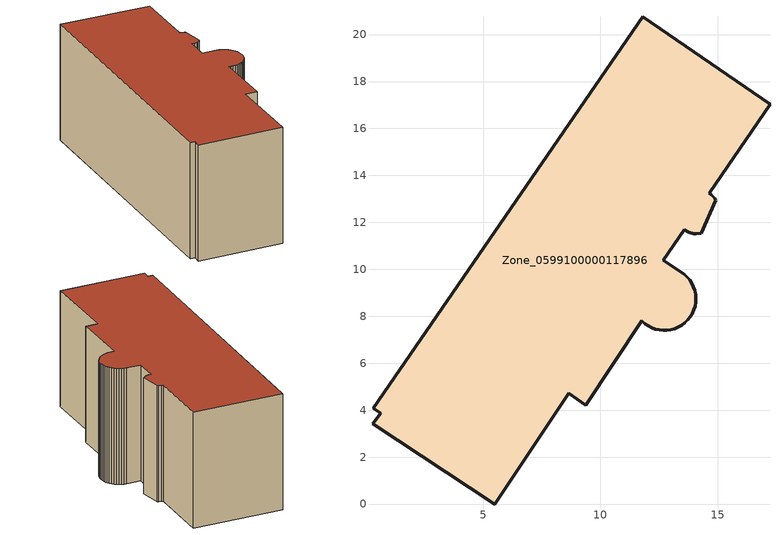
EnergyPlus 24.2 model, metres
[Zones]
Zone_0599100000117896
 floor ground (C_G): 8.65,4.71 5.5,0 0.29,3.43 0.64,3.86 0.32,4.08 11.79,20.75 17.22,17.04 14.63,13.25 14.72,13.18 14.87,13.02 14.91,12.93 14.29,11.54 14.08,11.52 13.97,11.52 13.76,11.58 13.56,11.68 12.68,10.39 13.56,9.79 13.68,9.68 13.79,9.55 13.89,9.41 13.96,9.26 14.02,9.1 14.05,8.95 14.07,8.77 14.06,8.6 14.03,8.43 13.98,8.27 13.91,8.12 13.82,7.97 13.72,7.84 13.6,7.72 13.46,7.62 13.16,7.47 13,7.42 12.83,7.4 12.66,7.4 12.5,7.42 12.33,7.45 12.17,7.51 12.03,7.59 11.88,7.69 11.76,7.8 9.38,4.22 z0
 wall outside (C_F): 8.65,4.71 9.38,4.22 11.76,7.8 11.88,7.69 12.03,7.59 12.17,7.51 12.33,7.45 12.5,7.42 12.66,7.4 12.83,7.4 13,7.42 13.16,7.47 13.46,7.62 13.6,7.72 13.72,7.84 13.82,7.97 13.91,8.12 13.98,8.27 14.03,8.43 14.06,8.6 14.07,8.77 14.05,8.95 14.02,9.1 13.96,9.26 13.89,9.41 13.79,9.55 13.68,9.68 13.56,9.79 12.68,10.39 13.56,11.68 13.76,11.58 13.97,11.52 14.08,11.52 14.29,11.54 14.91,12.93 14.87,13.02 14.72,13.18 14.63,13.25 17.22,17.04 11.79,20.75 0.32,4.08 0.64,3.86 0.29,3.43 5.5,0 8.65,4.71 z0:8.51
 roof outside (C_R): 5.5,0 8.65,4.71 9.38,4.22 11.76,7.8 11.88,7.69 12.03,7.59 12.17,7.51 12.33,7.45 12.5,7.42 12.66,7.4 12.83,7.4 13,7.42 13.16,7.47 13.46,7.62 13.6,7.72 13.72,7.84 13.82,7.97 13.91,8.12 13.98,8.27 14.03,8.43 14.06,8.6 14.07,8.77 14.05,8.95 14.02,9.1 13.96,9.26 13.89,9.41 13.79,9.55 13.68,9.68 13.56,9.79 12.68,10.39 13.56,11.68 13.76,11.58 13.97,11.52 14.08,11.52 14.29,11.54 14.91,12.93 14.87,13.02 14.72,13.18 14.63,13.25 17.22,17.04 11.79,20.75 0.32,4.08 0.64,3.86 0.29,3.43 z8.51
[BUILDING]
Pand.0599100000117896: North Axis=0; Terrain=City; Loads Convergence Tolerance Value=0.04; Temperature Convergence Tolerance Value=0.4; Solar Distribution=FullExterior; Maximum Number of Warmup Days=25; Minimum Number of Warmup Days=1
[Site:Location]
Rotterdam.The.Hague.AP_ZH_NLD Design_Conditions: Latitude=51.96; Longitude=4.45; Time Zone=1; Elevation=-4.5
[SITE:GROUNDTEMPERATURE:BUILDINGSURFACE]
18, 18, 18, 18, 18, 18, 18, 18, 18, 18, 18, 18
[MATERIAL] Thermal Absorptance=0.9; Solar Absorptance=0.7; Visible Absorptance=0.7
Name | Roughness | Thickness | Conductivity | Density | Specific Heat
G.D.1975-1991 | MediumSmooth | 0.15 | 0.288461 | 540 | 1210
F.D.1975-1991 | Rough | 0.3 | 0.230769 | 1920 | 840
R.D.1975-1991 | MediumRough | 0.2 | 0.153846 | 1500 | 1000
[CONSTRUCTION]
C_G: G.D.1975-1991
C_F: F.D.1975-1991
C_R: R.D.1975-1991
[ZONE]
Zone_0599100000117896: Type=1; Multiplier=1; Ceiling Height=Autocalculate; Volume=Autocalculate; Floor Area=autocalculate; Part of Total Floor Area=Yes
[ZONEINFILTRATION:DESIGNFLOWRATE]
Infil_Zone_0599100000117896: Zone or ZoneList or Space or SpaceList=Zone_0599100000117896; Schedule=AlwaysOn; Design Flow Rate Calculation Method=Flow/Area; Flow Rate per Floor Area=0.0042; Constant Term Coefficient=1; Temperature Term Coefficient=0; Velocity Term Coefficient=0; Velocity Squared Term Coefficient=0
[HVACTEMPLATE:ZONE:IDEALLOADSAIRSYSTEM]
Zone_0599100000117896: Maximum Heating Supply Air Temperature=50; Minimum Cooling Supply Air Temperature=13; Maximum Heating Supply Air Humidity Ratio=0.0156; Minimum Cooling Supply Air Humidity Ratio=0.0077; Heating Limit=NoLimit; Cooling Limit=NoLimit; Dehumidification Control Type=ConstantSensibleHeatRatio; Cooling Sensible Heat Ratio=0.7; Dehumidification Setpoint=60; Humidification Control Type=None; Humidification Setpoint=30; Outdoor Air Method=None; Outdoor Air Flow Rate per Person=0.00944; Outdoor Air Flow Rate per Zone Floor Area=0; Outdoor Air Flow Rate per Zone=0; Demand Controlled Ventilation Type=None; Outdoor Air Economizer Type=NoEconomizer; Heat Recovery Type=None; Sensible Heat Recovery Effectiveness=0.7; Latent Heat Recovery Effectiveness=0.65
[ZONECONTROL:THERMOSTAT]
ThermostatControl_Zone_0599100000117896: Zone or ZoneList=Zone_0599100000117896; Control Type Schedule=DualSetpointControlType; Control 1=Thermostat_Zone_0599100000117896; Temperature Difference Between Cutout And Setpoint=0
[THERMOSTATSETPOINT:DUALSETPOINT]
Thermostat_Zone_0599100000117896: Heating Setpoint Temperature Schedule=HeatingSetpoint_Zone_0599100000117896; Cooling Setpoint Temperature Schedule=CoolingSetpoint_Zone_0599100000117896
[SCHEDULE:COMPACT]
HeatingSetpoint_Zone_0599100000117896: Through: 12/31, For: AllDays, Until: 24:00, 21
CoolingSetpoint_Zone_0599100000117896: Through: 12/31, For: AllDays, Until: 24:00, 24
DualSetpointControlType: Through: 12/31, For: AllDays, Until: 24:00, 4
AlwaysOn: Through: 12/31, For: AllDays, Until: 24:00, 1
